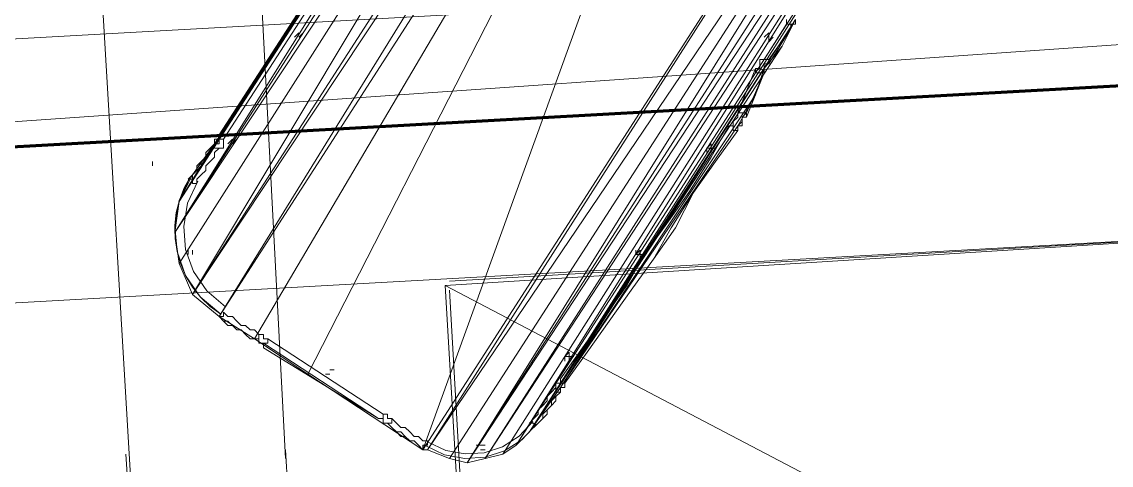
# Paper-space layout '01 Roof Support Layout' of a CAD drawing. Header units: millimetres. Extents: x 5 to 415, y 5 to 292.
# Drawn here: x 251.57 to 266.32, y 56.21 to 62.21 of the extents above; entities that cross this region are included whole.
import ezdxf

# ---------------------------------------------------------------- set-up
doc = ezdxf.new("R2010")
doc.units = ezdxf.units.MM
doc.layers.add('EXISTING', color=7, linetype='Continuous')
doc.layers.add('LOAD_BEARING_WALLS', color=7, linetype='Continuous')

# ---------------------------------------------------------------- blocks, each defined once
blk = doc.blocks.new('SHEET_01')
at = {"layer": 'EXISTING', "color": 254, "linetype": 'Continuous', "lineweight": 13}
for p, q in [((261.08, 70.52), (253.64, 59.36)), ((253.64, 59.36), (261.08, 70.52)), ((261.08, 70.52), (253.7, 58.94)), ((253.88, 58.52), (261.08, 70.52)), ((261.62, 70.52), (253.88, 58.52)), ((253.64, 59.36), (260.78, 70.46)), ((253.88, 58.52), (261.8, 70.46)), ((261.8, 70.46), (254.24, 58.22)), ((254.24, 58.22), (262.04, 70.34)), ((262.04, 70.34), (254.24, 58.22)), ((262.04, 70.34), (254.72, 57.92)), ((255.44, 57.44), (262.04, 70.34)), ((262.04, 70.34), (257, 56.42)), ((260.48, 70.28), (253.64, 59.36)), ((253.7, 59.78), (260.48, 70.28)), ((254.24, 60.62), (259.82, 69.32)), ((254.24, 60.68), (259.82, 69.32)), ((259.88, 69.26), (254.3, 60.62)), ((257, 56.42), (264.8, 68.54)), ((264.8, 68.54), (257.06, 56.42)), ((257.06, 56.42), (265.1, 68.3)), ((265.1, 68.3), (257.36, 56.3)), ((257.6, 56.24), (265.1, 68.3)), ((265.22, 68.12), (257.6, 56.24)), ((257.6, 56.24), (265.28, 67.94)), ((265.28, 67.94), (257.84, 56.3)), ((257.84, 56.3), (265.28, 67.7)), ((265.28, 67.7), (258.08, 56.36)), ((258.26, 56.48), (265.28, 67.7)), ((265.28, 67.4), (258.26, 56.48)), ((258.44, 56.66), (265.28, 67.4)), ((265.28, 67.4), (258.44, 56.66)), ((257, 65), (253.7, 59.78)), ((253.7, 59.78), (256.82, 64.64)), ((254.18, 60.56), (256.82, 64.64)), ((253.04, 56.06), (252.62, 63.14)), ((255.14, 56.3), (254.78, 63.2)), ((265.88, 62.78), (91.88, 53.12)), ((77, 48.68), (272.12, 62.3)), ((258.44, 56.66), (262.04, 62.24)), ((262.04, 62.24), (261.86, 61.88)), ((261.92, 62.18), (261.92, 62.24)), ((262.04, 62.24), (262.04, 62.18)), ((261.62, 61.7), (261.92, 62.18)), ((261.98, 62.12), (261.68, 61.7)), ((261.68, 61.64), (261.98, 62.12)), ((261.98, 62.18), (261.92, 62.18)), ((262.04, 62.18), (261.98, 62.18)), ((261.98, 62.18), (261.98, 62.12)), ((261.98, 62.12), (261.98, 62.18)), ((255.32, 62.06), (255.26, 62)), ((255.32, 62), (255.38, 62.06)), ((255.32, 62.06), (255.32, 62.06)), ((261.62, 62), (261.68, 62.06)), ((261.68, 62.06), (261.68, 61.94)), ((261.68, 61.94), (261.68, 62.06)), ((261.68, 61.94), (261.74, 62)), ((261.68, 62), (261.68, 62)), ((258.44, 56.66), (261.86, 61.88)), ((261.86, 61.88), (261.62, 61.58)), ((261.56, 61.64), (261.56, 61.7)), ((261.56, 61.7), (261.62, 61.7)), ((261.56, 61.58), (261.56, 61.64)), ((261.62, 61.7), (261.68, 61.7)), ((261.68, 61.64), (261.62, 61.64)), ((261.62, 61.64), (261.62, 61.58)), ((261.68, 61.7), (261.68, 61.64)), ((258.44, 56.66), (261.62, 61.58)), ((258.86, 57.26), (261.62, 61.58)), ((261.26, 60.98), (261.5, 61.58)), ((261.62, 61.52), (261.38, 60.98)), ((261.62, 61.52), (261.38, 60.92)), ((261.62, 61.58), (261.5, 61.22)), ((261.5, 61.58), (261.5, 61.52)), ((261.5, 61.58), (261.56, 61.58)), ((261.5, 61.52), (261.56, 61.52)), ((261.56, 61.52), (261.62, 61.52)), ((261.62, 61.58), (261.62, 61.52)), ((267.38, 61.4), (90.56, 51.62)), ((261.5, 61.22), (258.86, 57.26)), ((258.86, 57.26), (261.5, 61.22)), ((261.5, 61.22), (261.26, 60.8)), ((261.2, 60.86), (261.26, 60.92)), ((261.32, 60.98), (261.26, 60.98)), ((261.26, 60.92), (261.26, 60.98)), ((261.32, 60.92), (261.38, 60.98)), ((261.38, 60.98), (261.32, 60.98)), ((261.32, 60.86), (261.32, 60.92)), ((261.38, 60.92), (261.32, 60.92)), ((261.32, 60.92), (261.32, 60.86)), ((261.38, 60.98), (261.38, 60.92)), ((261.26, 60.8), (258.86, 57.26)), ((260.9, 60.38), (261.14, 60.8)), ((261.14, 60.8), (261.2, 60.8)), ((261.2, 60.8), (261.2, 60.86)), ((261.2, 60.8), (261.2, 60.74)), ((261.26, 60.8), (261.32, 60.86)), ((261.26, 60.74), (261.26, 60.8)), ((261.32, 60.8), (261.26, 60.8)), ((261.26, 60.8), (261.26, 60.74)), ((261.32, 60.86), (261.32, 60.8)), ((254.24, 60.62), (254.18, 60.62)), ((254.18, 60.62), (254.18, 60.56)), ((254.24, 60.68), (254.24, 60.62)), ((254.24, 60.62), (254.24, 60.68)), ((254.3, 60.62), (254.24, 60.62)), ((254.24, 60.56), (254.24, 60.62)), ((254.3, 60.62), (254.3, 60.56)), ((254.42, 60.62), (254.36, 60.56)), ((254.42, 60.56), (254.48, 60.62)), ((254.42, 60.62), (254.42, 60.62)), ((261.26, 60.74), (260.96, 60.32)), ((260.96, 60.32), (261.26, 60.74)), ((261.2, 60.74), (261.26, 60.74)), ((254.18, 60.56), (253.7, 59.78)), ((253.88, 60.14), (254.18, 60.56)), ((254.12, 60.5), (254.06, 60.44)), ((254.18, 60.56), (254.12, 60.5)), ((254.12, 60.5), (254.18, 60.56)), ((254.12, 60.44), (254.12, 60.5)), ((254.18, 60.56), (254.18, 60.5)), ((254.18, 60.56), (254.24, 60.56)), ((254.24, 60.5), (254.18, 60.44)), ((254.18, 60.5), (254.24, 60.5)), ((254.3, 60.5), (254.24, 60.5)), ((254.3, 60.56), (254.3, 60.5)), ((260.84, 60.5), (260.9, 60.56)), ((260.9, 60.5), (260.84, 60.5)), ((260.84, 60.5), (260.84, 60.44)), ((260.84, 60.5), (260.84, 60.5)), ((260.9, 60.56), (260.9, 60.5)), ((260.9, 60.44), (260.9, 60.5)), ((260.9, 60.5), (260.96, 60.5)), ((260.9, 60.5), (260.9, 60.5)), ((253.34, 60.32), (253.34, 60.26)), ((254, 60.32), (253.94, 60.26)), ((254.06, 60.38), (254, 60.32)), ((254, 60.32), (254.06, 60.38)), ((254, 60.26), (254, 60.32)), ((254.06, 60.44), (254.06, 60.38)), ((254.06, 60.38), (254.12, 60.44)), ((254.12, 60.32), (254.06, 60.26)), ((254.18, 60.38), (254.12, 60.32)), ((254.18, 60.44), (254.18, 60.38)), ((260.6, 59.9), (260.9, 60.38)), ((260.96, 60.32), (260.66, 59.9)), ((260.66, 59.9), (260.96, 60.32)), ((253.94, 60.2), (253.88, 60.14)), ((253.88, 60.14), (253.94, 60.2)), ((253.94, 60.26), (253.94, 60.2)), ((253.94, 60.2), (254, 60.26)), ((254.06, 60.2), (254, 60.14)), ((254.06, 60.26), (254.06, 60.2)), ((253.7, 59.78), (253.88, 60.14)), ((253.853, 60.118), (253.7, 59.79)), ((253.853, 60.118), (253.767, 59.963)), ((253.954, 60.054), (253.815, 59.754)), ((253.88, 60.14), (253.82, 60.08)), ((253.82, 60.08), (253.88, 60.08)), ((253.88, 60.08), (253.88, 60.14)), ((253.88, 60.02), (253.88, 60.08)), ((253.94, 60.02), (253.88, 60.02)), ((254, 60.14), (253.94, 60.08)), ((253.94, 60.08), (253.94, 60.02)), ((253.767, 59.963), (253.703, 59.798)), ((260.3, 59.48), (260.6, 59.9)), ((260.66, 59.9), (260.36, 59.42)), ((260.42, 59.42), (260.66, 59.9)), ((253.64, 59.36), (253.7, 59.78)), ((253.7, 59.79), (253.641, 59.445)), ((253.703, 59.798), (253.661, 59.628)), ((253.815, 59.754), (253.761, 59.44)), ((253.661, 59.628), (253.641, 59.453)), ((253.641, 59.453), (253.645, 59.277)), ((253.641, 59.445), (253.671, 59.101)), ((253.761, 59.44), (253.788, 59.127)), ((260, 59.06), (260.3, 59.48)), ((269.66, 59.42), (88.52, 49.34)), ((253.7, 58.94), (253.64, 59.36)), ((253.645, 59.277), (253.671, 59.101)), ((269.66, 59.42), (257.3, 58.64)), ((257.3, 58.64), (269.66, 59.42)), ((269.66, 59.42), (257.36, 58.7)), ((260.36, 59.42), (260.12, 59)), ((260.12, 59), (260.42, 59.42)), ((253.671, 59.101), (253.721, 58.93)), ((253.671, 59.101), (253.787, 58.776)), ((253.788, 59.127), (253.894, 58.831)), ((253.82, 59.12), (253.82, 59.06)), ((253.82, 59.06), (253.82, 59.06)), ((253.88, 59.06), (253.88, 59.12)), ((253.88, 59.12), (253.88, 59.06)), ((259.76, 58.64), (260, 59.06)), ((260.12, 59), (259.82, 58.58)), ((259.82, 58.58), (260.12, 59)), ((259.88, 59.06), (259.94, 59.12)), ((259.88, 59.06), (259.88, 59.12)), ((259.94, 59.06), (259.88, 59.06)), ((259.94, 59.12), (259.94, 59.06)), ((259.94, 59), (259.94, 59.06)), ((259.94, 59.06), (260, 59.06)), ((259.94, 59.06), (259.94, 59.06)), ((253.7, 58.94), (253.88, 58.52)), ((253.88, 58.52), (253.7, 58.94)), ((253.721, 58.93), (253.791, 58.769)), ((253.787, 58.776), (253.986, 58.487)), ((253.791, 58.769), (253.882, 58.619)), ((253.894, 58.831), (254.075, 58.568)), ((253.882, 58.619), (253.992, 58.481)), ((254.075, 58.568), (254.326, 58.354)), ((257.3, 58.64), (288.92, 42.08)), ((258.38, 40.34), (257.3, 58.64)), ((257.36, 58.58), (258.38, 40.34)), ((259.46, 58.22), (259.76, 58.64)), ((259.82, 58.58), (259.52, 58.16)), ((259.52, 58.16), (259.82, 58.58)), ((254.24, 58.22), (253.88, 58.52)), ((253.986, 58.487), (254.262, 58.253)), ((253.992, 58.481), (254.119, 58.359)), ((254.119, 58.359), (254.262, 58.253)), ((254.3, 58.22), (254.3, 58.28)), ((254.3, 58.28), (254.36, 58.22)), ((254.72, 57.92), (254.24, 58.22)), ((254.24, 58.22), (254.3, 58.16)), ((254.3, 58.16), (254.24, 58.22)), ((254.24, 58.22), (254.3, 58.22)), ((254.3, 58.16), (254.36, 58.1)), ((254.36, 58.16), (254.3, 58.16)), ((254.36, 58.22), (254.42, 58.22)), ((254.42, 58.1), (254.36, 58.16)), ((254.36, 58.1), (254.42, 58.1)), ((254.42, 58.22), (254.48, 58.16)), ((254.42, 58.1), (254.48, 58.04)), ((254.48, 58.04), (254.42, 58.1)), ((254.48, 58.16), (254.54, 58.1)), ((254.54, 58.1), (254.6, 58.1)), ((254.6, 58.1), (254.66, 58.04)), ((259.16, 57.8), (259.46, 58.22)), ((259.52, 58.16), (259.22, 57.74)), ((259.22, 57.74), (259.52, 58.16)), ((254.48, 58.04), (254.54, 58.04)), ((254.54, 58.04), (254.48, 58.04)), ((254.54, 58.04), (254.6, 57.98)), ((254.6, 57.98), (254.54, 58.04)), ((254.6, 57.98), (254.66, 57.92)), ((254.66, 57.92), (254.6, 57.98)), ((254.66, 58.04), (254.72, 58.04)), ((254.72, 58.04), (254.78, 57.98)), ((254.78, 57.92), (254.78, 57.98)), ((254.78, 57.98), (254.84, 57.98)), ((254.84, 57.98), (254.84, 57.92)), ((254.66, 57.92), (254.72, 57.92)), ((254.72, 57.92), (254.66, 57.92)), ((254.72, 57.92), (255.44, 57.44)), ((255.44, 57.44), (254.72, 57.92)), ((254.72, 57.92), (254.78, 57.92)), ((254.78, 57.92), (254.72, 57.92)), ((254.78, 57.86), (254.78, 57.92)), ((254.84, 57.86), (254.78, 57.86)), ((254.84, 57.92), (254.9, 57.92)), ((254.9, 57.86), (254.84, 57.86)), ((256.4, 56.84), (254.84, 57.86)), ((254.84, 57.86), (254.84, 57.8)), ((254.84, 57.8), (254.84, 57.86)), ((254.9, 57.92), (254.9, 57.86)), ((254.9, 57.92), (256.46, 56.9)), ((256.4, 56.84), (254.84, 57.8)), ((258.86, 57.38), (259.16, 57.8)), ((258.92, 57.68), (258.98, 57.74)), ((259.22, 57.74), (258.92, 57.32)), ((258.92, 57.32), (259.22, 57.74)), ((258.92, 57.68), (258.92, 57.68)), ((258.98, 57.68), (258.92, 57.68)), ((258.92, 57.68), (258.92, 57.62)), ((258.98, 57.74), (258.98, 57.74)), ((258.98, 57.74), (258.98, 57.68)), ((258.98, 57.62), (258.98, 57.68)), ((258.98, 57.68), (259.04, 57.68)), ((258.98, 57.68), (258.98, 57.68)), ((257, 56.42), (255.44, 57.44)), ((255.68, 57.44), (255.74, 57.44)), ((255.8, 57.5), (255.74, 57.5)), ((255.74, 57.44), (255.74, 57.44)), ((258.86, 57.32), (258.86, 57.38)), ((258.86, 57.38), (258.86, 57.32)), ((258.86, 57.26), (258.44, 56.66)), ((258.8, 57.26), (258.74, 57.2)), ((258.86, 57.32), (258.8, 57.32)), ((258.8, 57.32), (258.8, 57.26)), ((258.8, 57.26), (258.8, 57.2)), ((258.92, 57.32), (258.86, 57.32)), ((258.86, 57.2), (258.86, 57.26)), ((258.86, 57.26), (258.92, 57.26)), ((258.92, 57.26), (258.92, 57.32)), ((258.68, 57.08), (258.62, 57.02)), ((258.74, 57.2), (258.68, 57.14)), ((258.68, 57.14), (258.68, 57.08)), ((258.8, 57.14), (258.74, 57.08)), ((258.74, 57.02), (258.8, 57.08)), ((258.74, 57.08), (258.74, 57.02)), ((258.8, 57.14), (258.86, 57.2)), ((258.8, 57.2), (258.86, 57.2)), ((258.86, 57.2), (258.8, 57.14)), ((258.8, 57.08), (258.8, 57.14)), ((258.62, 57.02), (258.56, 56.96)), ((258.56, 56.96), (258.56, 56.9)), ((258.68, 56.96), (258.62, 56.9)), ((258.68, 56.96), (258.74, 57.02)), ((258.74, 57.02), (258.68, 56.96)), ((258.68, 56.9), (258.68, 56.96)), ((256.46, 56.84), (256.4, 56.84)), ((256.4, 56.84), (256.46, 56.84)), ((256.46, 56.9), (256.46, 56.84)), ((256.46, 56.9), (256.52, 56.9)), ((256.46, 56.78), (256.46, 56.84)), ((256.46, 56.84), (256.46, 56.78)), ((256.52, 56.78), (256.46, 56.78)), ((256.46, 56.78), (256.52, 56.78)), ((256.52, 56.9), (256.52, 56.84)), ((256.52, 56.84), (256.58, 56.84)), ((256.52, 56.78), (256.58, 56.78)), ((256.58, 56.72), (256.52, 56.78)), ((256.58, 56.78), (256.58, 56.84)), ((256.58, 56.84), (256.64, 56.78)), ((256.64, 56.78), (256.7, 56.72)), ((258.3, 56.602), (258.486, 56.802)), ((258.5, 56.84), (258.44, 56.78)), ((258.44, 56.78), (258.5, 56.78)), ((258.56, 56.9), (258.5, 56.84)), ((258.5, 56.78), (258.5, 56.72)), ((258.5, 56.72), (258.56, 56.78)), ((258.56, 56.78), (258.5, 56.72)), ((258.56, 56.78), (258.62, 56.84)), ((258.62, 56.84), (258.56, 56.78)), ((258.62, 56.84), (258.68, 56.9)), ((258.62, 56.9), (258.62, 56.84)), ((256.64, 56.66), (256.58, 56.72)), ((256.7, 56.66), (256.64, 56.66)), ((256.7, 56.6), (256.64, 56.66)), ((256.7, 56.72), (256.76, 56.72)), ((256.76, 56.6), (256.7, 56.66)), ((256.76, 56.72), (256.82, 56.66)), ((256.82, 56.66), (256.88, 56.6)), ((258.26, 56.48), (258.44, 56.66)), ((258.44, 56.66), (258.26, 56.48)), ((258.339, 56.555), (258.535, 56.767)), ((256.76, 56.6), (256.7, 56.6)), ((256.82, 56.54), (256.76, 56.6)), ((256.88, 56.54), (256.82, 56.54)), ((256.88, 56.6), (256.94, 56.6)), ((256.94, 56.48), (256.88, 56.54)), ((256.94, 56.6), (257, 56.54)), ((257, 56.42), (256.94, 56.48)), ((257, 56.54), (257.06, 56.54)), ((257.06, 56.48), (257, 56.48)), ((257, 56.48), (257, 56.42)), ((257.031, 56.475), (257.292, 56.352)), ((257.06, 56.54), (257.06, 56.48)), ((257.063, 56.526), (257.31, 56.41)), ((257.84, 56.48), (257.72, 56.48)), ((257.72, 56.48), (257.78, 56.48)), ((257.78, 56.48), (257.84, 56.48)), ((257.78, 56.48), (257.78, 56.48)), ((258.078, 56.46), (258.3, 56.602)), ((258.08, 56.36), (258.26, 56.48)), ((258.26, 56.48), (258.08, 56.36)), ((258.103, 56.406), (258.339, 56.555)), ((253.4, 49.22), (252.98, 56.36)), ((255.56, 49.52), (255.14, 56.42)), ((257.06, 56.42), (257, 56.42)), ((257.36, 56.3), (257.06, 56.42)), ((257.292, 56.352), (257.566, 56.302)), ((257.31, 56.41), (257.57, 56.362)), ((257.57, 56.362), (257.83, 56.379)), ((257.78, 56.42), (257.84, 56.42)), ((257.83, 56.379), (258.078, 56.46)), ((258.08, 56.36), (257.84, 56.3)), ((257.841, 56.32), (258.103, 56.406)), ((257.36, 56.3), (257.6, 56.24)), ((257.6, 56.24), (257.36, 56.3)), ((257.566, 56.302), (257.841, 56.32)), ((257.84, 56.3), (257.6, 56.24))]:
    blk.add_line(p, q, dxfattribs=at)
at = {"layer": 'LOAD_BEARING_WALLS', "color": 7, "linetype": 'Continuous', "lineweight": 70}
blk.add_line((267.44, 61.4), (90.56, 51.62), dxfattribs=at)

psp = doc.layouts.new('01 Roof Support Layout')

# ---------------------------------------------------------------- block references
psp.add_blockref('SHEET_01', (0, 0))

doc.saveas('drawing.dxf')
